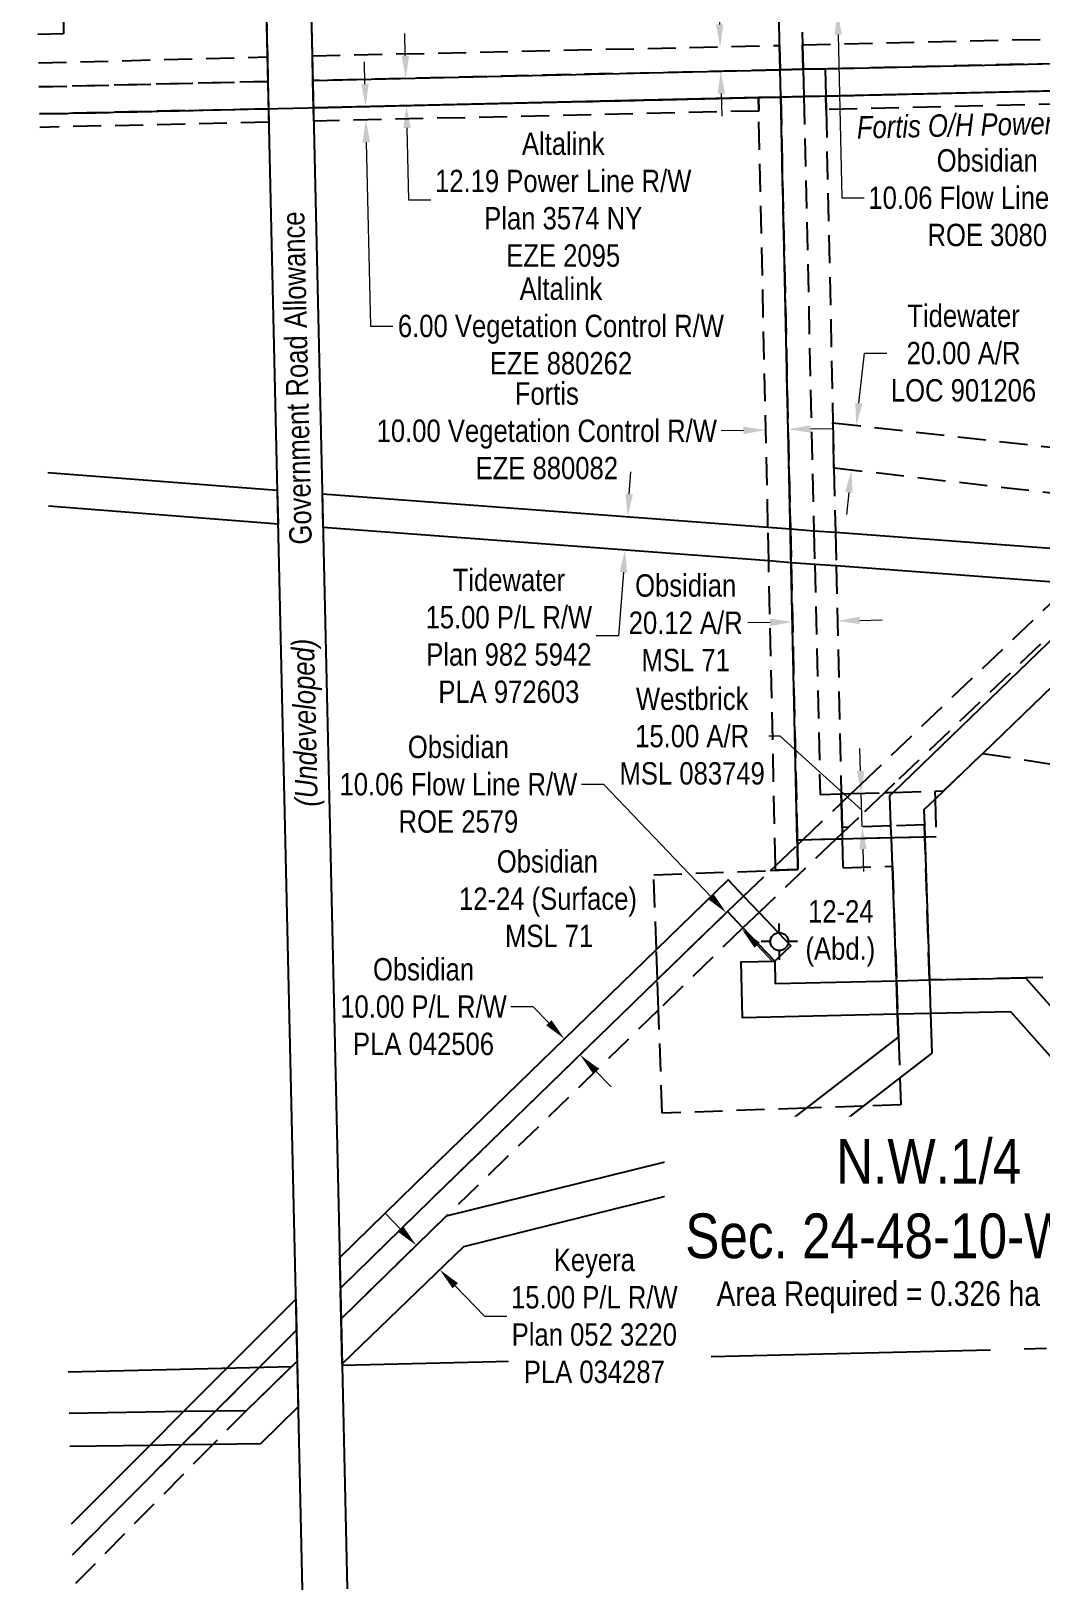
# Model space of a CAD drawing. Extents: x 610688 to 615994, y 5890806 to 5894497.
# Drawn here: x 610709 to 611160, y 5890806 to 5891503 of the extents above; entities that cross this region are included whole.
import ezdxf
from ezdxf.enums import TextEntityAlignment as Align

# ---------------------------------------------------------------- set-up
doc = ezdxf.new("R2010")
doc.units = 0
doc.header["$LTSCALE"] = 5
doc.header["$PDSIZE"] = 0.5
for name, pattern in [('foc-ACCESSROAD', [3.75, 2.5, -1.25]), ('foc-FLOWLINE', [3.75, 2.5, -1.25]), ('foc-QUARTERLINE', [33, 25, -3, 2, -3])]:
    doc.linetypes.add(name, pattern=pattern)
doc.layers.get('Defpoints').update_dxf_attribs({"color": 9})
for name, color, linetype in [('AS-POWER', 104, 'foc-POWER'), ('C-FLOWLINE', 13, 'foc-FLOWLINE'), ('C-RW', 13, 'Continuous'), ('C-SYMBOL', 7, 'Continuous'), ('C-WS', 13, 'foc-ACCESSROAD'), ('F-AR', 190, 'foc-ACCESSROAD'), ('F-EZE', 190, 'foc-FLOWLINE'), ('F-RW', 190, 'Continuous'), ('F-WS', 190, 'foc-ACCESSROAD'), ('F-WS-S', 190, 'Continuous'), ('L-AREAREQUIRED', 7, 'Continuous'), ('L-QSEC', 8, 'foc-QUARTERLINE'), ('L-ROAD-T', 7, 'Continuous'), ('L-SEC', 7, 'Continuous')]:
    doc.layers.add(name, color=color, linetype=linetype)
for name, color, linetype, lineweight in [('C-AR-T', 13, 'Continuous', 9), ('C-FLOWLINE-T', 13, 'Continuous', 9), ('C-RW-T', 13, 'Continuous', 9), ('C-WS-T', 13, 'Continuous', 9), ('F-AR-T', 190, 'Continuous', 9), ('F-EZE-T', 190, 'Continuous', 9), ('F-RW-T', 190, 'Continuous', 9), ('F-WS-T', 190, 'Continuous', 9), ('T-TEXT', 48, 'Continuous', 18)]:
    doc.layers.add(name, color=color, linetype=linetype, lineweight=lineweight)
doc.styles.add('100L', font='', dxfattribs={"height": 11})
doc.styles.add('175L', font='', dxfattribs={"height": 20})
doc.styles.add('80CG', font='', dxfattribs={"height": 10})
doc.styles.add('80L', font='', dxfattribs={"height": 10})
doc.styles.add('80LS', font='', dxfattribs={"height": 10})
doc.styles.add('foc-LtypeFont', font='', dxfattribs={"height": 7.35})
doc.styles.get('100L').set_extended_font_data('Arial Narrow')
doc.styles.get('175L').set_extended_font_data('Arial Narrow')
doc.styles.get('80CG').set_extended_font_data('Arial Narrow')
doc.styles.get('80L').set_extended_font_data('Arial Narrow')
doc.styles.get('80LS').set_extended_font_data('Arial Narrow', italic=True)
doc.styles.get('foc-LtypeFont').set_extended_font_data('Arial Narrow')
doc.linetypes.add('foc-POWER', pattern='A,6,-1,["P",foc-LtypeFont,S=0.2,R=0,X=-0.625,Y=-0.75],-1.24,4', length=12.24)
doc.dimstyles.new('Compass 5 000', dxfattribs={"dimscale": 5, "dimtxt": 9, "dimasz": 2, "dimexe": 0.2, "dimexo": 0.0625, "dimgap": 0.5, "dimtad": 0, "dimtih": 1, "dimtoh": 1, "dimzin": 0, "dimdsep": 46, "dimtxsty": '80CG', "dimcen": 0.1, "dimse1": 1, "dimse2": 1, "dimclrd": 256, "dimclrt": 256, "dimaunit": 1, "dimadec": 4, "dimazin": 0, "dimtfac": 0.06, "dimtofl": 0, "dimtmove": 0, "dimatfit": 1, "dimfxl": 0.2, "dimtolj": 1, "dimtzin": 0, "dimlwd": -1, "dimarcsym": 0})

# ---------------------------------------------------------------- blocks, each defined once
blk = doc.blocks.new('*D46')
at = {"layer": 'Defpoints', "color": 0, "transparency": 16777216}
for p in [(610855.84, 5891481.41), (610856.11, 5891469.23), (610876.75, 5891469.7)]:
    blk.add_point(p, dxfattribs=at)
at = {"layer": 'F-EZE-T', "transparency": 16777216}
for p, q in [((610876.25, 5891491.88), (610876.02, 5891501.87)), ((610876.98, 5891459.7), (610877.71, 5891427.58)), ((610877.71, 5891427.58), (610887.71, 5891427.58))]:
    blk.add_line(p, q, dxfattribs=at)
for points in [[(610877.91, 5891491.92), (610874.58, 5891491.84), (610876.47, 5891481.88)], [(610878.64, 5891459.74), (610875.31, 5891459.66), (610876.75, 5891469.7)]]:
    blk.add_solid(points, dxfattribs=at)
at = {"layer": 'F-EZE-T', "transparency": 16777216, "insert": (610946.85, 5891427.58), "char_height": 10, "attachment_point": 5, "style": '80CG'}
blk.add_mtext('\\A1;Altalink\\P12.19 Power Line R/W\\PPlan 3574 NY\\PEZE 2095 ', dxfattribs=at)
blk = doc.blocks.new('*D50')
at = {"layer": 'Defpoints', "color": 0, "transparency": 16777216}
for p in [(610898.15, 5891493.35), (611017.05, 5891496.01), (610898.39, 5891482.38)]:
    blk.add_point(p, dxfattribs=at)
at = {"layer": 'F-EZE-T', "transparency": 16777216}
for p, q in [((611015.52, 5891564.45), (611005.52, 5891564.45)), ((611016.83, 5891506.01), (611015.52, 5891564.45)), ((611017.52, 5891475.04), (611017.74, 5891465.04))]:
    blk.add_line(p, q, dxfattribs=at)
for points in [[(611018.49, 5891506.05), (611015.16, 5891505.97), (611017.05, 5891496.01)], [(611019.19, 5891475.08), (611015.85, 5891475), (611017.3, 5891485.04)]]:
    blk.add_solid(points, dxfattribs=at)
at = {"layer": 'F-EZE-T', "transparency": 16777216, "insert": (610946.38, 5891564.45), "char_height": 10, "attachment_point": 5, "style": '80CG'}
blk.add_mtext('\\A1;Fortis\\P11.00 Power Line R/W\\PEZE 120164', dxfattribs=at)
blk = doc.blocks.new('*D51')
at = {"layer": 'Defpoints', "color": 0, "transparency": 16777216}
for p in [(611036.52, 5891365.91), (611046.52, 5891366.14), (611037.44, 5891324.65)]:
    blk.add_point(p, dxfattribs=at)
at = {"layer": 'F-EZE-T', "transparency": 16777216}
for p, q in [((611027.44, 5891324.43), (611017.44, 5891324.21)), ((611057.44, 5891325.1), (611067.43, 5891325.32))]:
    blk.add_line(p, q, dxfattribs=at)
for points in [[(611027.4, 5891326.1), (611027.48, 5891322.76), (611037.44, 5891324.65)], [(611057.4, 5891326.76), (611057.47, 5891323.43), (611047.44, 5891324.87)]]:
    blk.add_solid(points, dxfattribs=at)
at = {"layer": 'F-EZE-T', "transparency": 16777216, "insert": (610939.51, 5891324.21), "char_height": 10, "attachment_point": 5, "style": '80CG'}
blk.add_mtext('\\A1;Fortis\\P10.00 Vegetation Control R/W\\PEZE 880082', dxfattribs=at)
blk = doc.blocks.new('*D52')
at = {"layer": 'Defpoints', "color": 0, "transparency": 16777216}
for p in [(611089.9, 5891474.54), (611090.04, 5891468.54), (610858.59, 5891463.28)]:
    blk.add_point(p, dxfattribs=at)
at = {"layer": 'F-EZE-T', "transparency": 16777216}
for p, q in [((610858.22, 5891479.28), (610858, 5891489.28)), ((610858.81, 5891453.28), (610860.68, 5891371.08)), ((610860.68, 5891371.08), (610870.68, 5891371.08))]:
    blk.add_line(p, q, dxfattribs=at)
for points in [[(610859.89, 5891479.32), (610856.56, 5891479.24), (610858.45, 5891469.28)], [(610860.48, 5891453.32), (610857.15, 5891453.24), (610858.59, 5891463.28)]]:
    blk.add_solid(points, dxfattribs=at)
at = {"layer": 'F-EZE-T', "transparency": 16777216, "insert": (610945.84, 5891371.08), "char_height": 10, "attachment_point": 5, "style": '80CG'}
blk.add_mtext('\\A1;Altalink\\P6.00 Vegetation Control R/W\\PEZE 880262', dxfattribs=at)
blk = doc.blocks.new('*D53')
at = {"layer": 'Defpoints', "color": 0, "transparency": 16777216}
for p in [(611077.94, 5891326.69), (611083.58, 5891326.06), (611081.33, 5891306.02)]:
    blk.add_point(p, dxfattribs=at)
at = {"layer": 'F-AR-T', "transparency": 16777216}
for p, q in [((611079.05, 5891336.63), (611081.55, 5891358.96)), ((611081.55, 5891358.96), (611091.55, 5891358.96)), ((611074.57, 5891296.72), (611073.46, 5891286.78))]:
    blk.add_line(p, q, dxfattribs=at)
for points in [[(611077.39, 5891336.81), (611080.71, 5891336.44), (611077.94, 5891326.69)], [(611072.92, 5891296.9), (611076.23, 5891296.53), (611075.69, 5891306.66)]]:
    blk.add_solid(points, dxfattribs=at)
at = {"layer": 'F-AR-T', "transparency": 16777216, "insert": (611125.85, 5891358.96), "char_height": 10, "attachment_point": 5, "style": '80CG'}
blk.add_mtext('\\A1;Tidewater\\P20.00 A/R\\PLOC 901206', dxfattribs=at)
blk = doc.blocks.new('*D54')
at = {"layer": 'C-AR-T', "transparency": 16777216}
for p, q in [((611039.35, 5891238.58), (611029.35, 5891238.35)), ((611079.45, 5891239.48), (611089.45, 5891239.7))]:
    blk.add_line(p, q, dxfattribs=at)
for points in [[(611079.41, 5891241.14), (611079.49, 5891237.81), (611069.45, 5891239.25)], [(611039.31, 5891240.24), (611039.38, 5891236.91), (611049.34, 5891238.8)]]:
    blk.add_solid(points, dxfattribs=at)
at = {"layer": 'Defpoints', "color": 0, "transparency": 16777216}
for p in [(611069.45, 5891239.25), (611050.26, 5891197.91), (611070.37, 5891198.36)]:
    blk.add_point(p, dxfattribs=at)
at = {"layer": 'C-AR-T', "transparency": 16777216, "insert": (611001.61, 5891238.35), "char_height": 10, "attachment_point": 5, "style": '80CG'}
blk.add_mtext('\\A1;Obsidian\\P20.12 A/R\\PMSL 71', dxfattribs=at)
blk = doc.blocks.new('*D55')
at = {"layer": 'Defpoints', "color": 0, "transparency": 16777216}
for p in [(611080.13, 5891162.15), (611095.24, 5891162.6), (611095.69, 5891147.6)]:
    blk.add_point(p, dxfattribs=at)
at = {"layer": 'F-AR-T', "transparency": 16777216}
for p, q in [((611043.8, 5891187.67), (611038.8, 5891187.67)), ((611080.36, 5891154.65), (611043.8, 5891187.67)), ((611079.84, 5891172.15), (611079.55, 5891182.14)), ((611080.58, 5891147.16), (611080.13, 5891162.15)), ((611080.87, 5891137.16), (611081.16, 5891127.16))]:
    blk.add_line(p, q, dxfattribs=at)
for points in [[(611081.51, 5891172.2), (611078.17, 5891172.1), (611080.13, 5891162.15)], [(611082.54, 5891137.21), (611079.2, 5891137.11), (611080.58, 5891147.16)]]:
    blk.add_solid(points, dxfattribs=at)
at = {"layer": 'F-AR-T', "transparency": 16777216, "insert": (611004.51, 5891187.67), "char_height": 10, "attachment_point": 5, "style": '80CG'}
blk.add_mtext('\\A1;Westbrick\\P15.00 A/R\\PMSL 083749', dxfattribs=at)
blk = doc.blocks.new('*D60')
at = {"layer": 'C-RW-T', "transparency": 16777216}
for p, q in [((610933.48, 5891066.7), (610923.48, 5891066.7)), ((610940.44, 5891059.53), (610933.48, 5891066.7)), ((610961.32, 5891038.03), (610968.28, 5891030.86))]:
    blk.add_line(p, q, dxfattribs=at)
for points in [[(610941.64, 5891060.69), (610939.25, 5891058.37), (610947.41, 5891052.35)], [(610962.51, 5891039.19), (610960.12, 5891036.87), (610954.35, 5891045.21)]]:
    blk.add_solid(points, dxfattribs=at)
at = {"layer": 'Defpoints', "color": 0, "transparency": 16777216}
for p in [(610956.92, 5891061.59), (610947.41, 5891052.35), (610963.86, 5891054.44)]:
    blk.add_point(p, dxfattribs=at)
at = {"layer": 'C-RW-T', "transparency": 16777216, "insert": (610884.39, 5891066.7), "char_height": 10, "attachment_point": 5, "style": '80CG'}
blk.add_mtext('\\A1;Obsidian\\P10.00 P/L R/W\\PPLA 042506', dxfattribs=at)
blk = doc.blocks.new('*D69')
at = {"layer": 'Defpoints', "color": 0, "transparency": 16777216}
for p in [(610947.87, 5891287.98), (610946.75, 5891273.02), (610974.52, 5891270.95)]:
    blk.add_point(p, dxfattribs=at)
at = {"layer": 'F-RW-T', "transparency": 16777216}
for p, q in [((610976.38, 5891295.88), (610977.13, 5891305.85)), ((610973.77, 5891260.98), (610971.64, 5891232.5)), ((610971.64, 5891232.5), (610961.64, 5891232.5))]:
    blk.add_line(p, q, dxfattribs=at)
for points in [[(610974.72, 5891296), (610978.04, 5891295.75), (610975.63, 5891285.91)], [(610972.11, 5891261.1), (610975.43, 5891260.85), (610974.52, 5891270.95)]]:
    blk.add_solid(points, dxfattribs=at)
at = {"layer": 'F-RW-T', "transparency": 16777216, "insert": (610922.55, 5891232.5), "char_height": 10, "attachment_point": 5, "style": '80CG'}
blk.add_mtext('\\A1;Tidewater\\P15.00 P/L R/W\\PPlan 982 5942\\PPLA 972603', dxfattribs=at)
blk = doc.blocks.new('*D77')
at = {"layer": 'C-AR-T', "transparency": 16777216}
for p, q in [((611069.12, 5891531.49), (611068.89, 5891541.48)), ((611069.8, 5891501.44), (611071.46, 5891428.43)), ((611071.46, 5891428.43), (611081.46, 5891428.43))]:
    blk.add_line(p, q, dxfattribs=at)
for points in [[(611070.78, 5891531.52), (611067.45, 5891531.45), (611069.34, 5891521.49)], [(611071.46, 5891501.48), (611068.13, 5891501.4), (611069.57, 5891511.44)]]:
    blk.add_solid(points, dxfattribs=at)
at = {"layer": 'Defpoints', "color": 0, "transparency": 16777216}
for p in [(611069.34, 5891521.49), (611206.86, 5891524.61), (611207.09, 5891514.56)]:
    blk.add_point(p, dxfattribs=at)
at = {"layer": 'C-AR-T', "transparency": 16777216, "insert": (611136.46, 5891428.43), "char_height": 10, "attachment_point": 5, "style": '80CG'}
blk.add_mtext('\\A1;Obsidian\\P10.06 Flow Line R/W\\PROE 3080', dxfattribs=at)
blk = doc.blocks.new('*D81')
at = {"layer": 'C-FLOWLINE-T', "transparency": 16777216}
for p, q in [((610964.99, 5891166.15), (610954.99, 5891166.15)), ((611012.83, 5891115.98), (610964.99, 5891166.15)), ((611033.58, 5891094.22), (611040.48, 5891086.98))]:
    blk.add_line(p, q, dxfattribs=at)
for points in [[(611014.03, 5891117.13), (611011.62, 5891114.83), (611019.73, 5891108.74)], [(611034.78, 5891095.37), (611032.37, 5891093.07), (611026.68, 5891101.46)]]:
    blk.add_solid(points, dxfattribs=at)
at = {"layer": 'Defpoints', "color": 0, "transparency": 16777216}
for p in [(611019.73, 5891108.74), (611023.41, 5891112.25), (611030.36, 5891104.97)]:
    blk.add_point(p, dxfattribs=at)
at = {"layer": 'C-FLOWLINE-T', "transparency": 16777216, "insert": (610899.99, 5891166.15), "char_height": 10, "attachment_point": 5, "style": '80CG'}
blk.add_mtext('\\A1;Obsidian\\P10.06 Flow Line R/W\\PROE 2579', dxfattribs=at)
blk = doc.blocks.new('GABD')
for p, q in [((0, 0.81), (0, 1.62)), ((-0.81, 0), (-1.62, 0)), ((1.62, 0), (0.81, 0)), ((0, -0.81), (0, -1.62))]:
    blk.add_line(p, q)
blk.add_circle((0, 0), 0.8)
blk = doc.blocks.new('*D89')
at = {"layer": 'Defpoints', "color": 0, "transparency": 16777216}
for p in [(610878.3, 5890957.16), (610891.63, 5890949.14), (610888.75, 5890946.35)]:
    blk.add_point(p, dxfattribs=at)
at = {"layer": 'F-RW-T', "transparency": 16777216}
for p, q in [((610874.23, 5890967.14), (610867.29, 5890974.33)), ((610898.58, 5890941.94), (610911.68, 5890928.38)), ((610911.68, 5890928.38), (610921.68, 5890928.38))]:
    blk.add_line(p, q, dxfattribs=at)
for points in [[(610875.43, 5890968.3), (610873.04, 5890965.98), (610881.18, 5890959.95)], [(610899.78, 5890943.1), (610897.38, 5890940.79), (610891.63, 5890949.14)]]:
    blk.add_solid(points, dxfattribs=at)
at = {"layer": 'F-RW-T', "transparency": 16777216, "insert": (610960.77, 5890928.38), "char_height": 10, "attachment_point": 5, "style": '80CG', "bg_fill": 3, "box_fill_scale": 1.1, "bg_fill_color": 256, "bg_fill_true_color": 13158600, "bg_fill_transparency": 0}
blk.add_mtext('\\A1;Keyera\\P15.00 P/L R/W\\PPlan 052 3220\\PPLA 034287', dxfattribs=at)

msp = doc.modelspace()

# ---------------------------------------------------------------- linework, layer by layer
at = {"layer": 'AS-POWER', "flags": 128}
for points in [[(610712.719, 5891465.941), (610812.607, 5891468.234), (610832.711, 5891468.696), (611637.035, 5891486.957), (611736.97, 5891489.234)], [(611113.562, 5891142.639), (611051.527, 5891141.166), (611044.132, 5891473.499)]]:
    msp.add_lwpolyline(points, dxfattribs=at)
at = {"layer": 'C-FLOWLINE'}
for points in [[(611187.353, 5891254.668), (611095.004, 5891166.612), (611090.645, 5891162.457), (611078.884, 5891151.241), (611074.388, 5891146.955), (611071.59, 5891144.288), (611068.746, 5891141.575), (611034.47, 5891108.895), (611027.236, 5891101.989), (610989.515, 5891065.332), (610894.707, 5890973.201), (610894.707, 5890973.201), (610847.576, 5890927.127), (610847.261, 5890940.892), (610887.681, 5890980.408), (610989.032, 5891078.902), (611020.275, 5891109.266), (611027.517, 5891116.171), (611039.504, 5891127.6), (611041.773, 5891129.764), (611051.573, 5891139.108), (611053.788, 5891141.22), (611071.284, 5891157.902), (611075.581, 5891161.998), (611080.063, 5891166.271), (611173.841, 5891255.692)], [(610727.375, 5890821.642), (610776.371, 5890870.75), (610791.579, 5890885.994), (610811.148, 5890905.614), (610827.577, 5890922.068), (610827.894, 5890908.232), (610805.294, 5890886.202), (610790.233, 5890870.965), (610727.692, 5890807.703)]]:
    msp.add_lwpolyline(points, dxfattribs=at)
at = {"layer": 'C-RW'}
msp.add_lwpolyline([(611027.517, 5891116.171), (611034.47, 5891108.895), (611048.703, 5891094.004), (611041.47, 5891087.09), (611027.236, 5891101.989), (611020.275, 5891109.266), (610989.032, 5891078.902), (610887.681, 5890980.408), (610847.261, 5890940.892), (610846.949, 5890954.584), (610880.697, 5890987.574), (610988.555, 5891092.302), (611020.595, 5891123.414), (611027.517, 5891116.171)], close=True, dxfattribs=at)
for points in [[(611364.888, 5890818.832), (611278.079, 5890916.705), (611239.218, 5890960.517), (611222.498, 5890979.367), (611146.992, 5891064.494), (611111.041, 5891063.676), (611096.391, 5891063.342), (611027.041, 5891061.765), (611026.48, 5891086.755), (611041.47, 5891087.09), (611041.694, 5891077.096), (611095.858, 5891078.326), (611110.568, 5891078.663), (611153.598, 5891079.643), (611220.63, 5891004.08), (611237.396, 5890985.179), (611248.516, 5890972.643), (611297.703, 5890917.175), (611384.514, 5890819.303)], [(610727.06, 5890835.491), (610762.016, 5890870.526), (610777.23, 5890885.776), (610796.756, 5890905.348), (610827.261, 5890935.905), (610827.577, 5890922.068), (610811.148, 5890905.614), (610791.579, 5890885.994), (610776.371, 5890870.75), (610727.375, 5890821.642)]]:
    msp.add_lwpolyline(points, dxfattribs=at)
at = {"layer": 'C-WS'}
for points in [[(610708.959, 5891631.214), (610721.197, 5891631.427), (610722.897, 5891533.704), (610723.247, 5891513.584), (610723.452, 5891501.803), (610711.909, 5891501.543)], [(610711.641, 5891513.315), (610723.247, 5891513.584), (610814.024, 5891515.69), (610814.577, 5891491.471), (610814.828, 5891480.472), (610712.442, 5891478.103)]]:
    msp.add_lwpolyline(points, dxfattribs=at)
for points in [[(611043.075, 5891520.99), (611053.292, 5891521.226), (611063.2, 5891521.456), (611283.194, 5891526.559), (611298.441, 5891526.792), (611371.404, 5891528.351), (611371.965, 5891504.129), (611372.219, 5891493.139), (611299.259, 5891491.48), (611284.014, 5891491.134), (611063.987, 5891486.135), (611054.12, 5891485.911), (611043.861, 5891485.68), (610834.931, 5891480.936), (610834.68, 5891491.933), (610834.127, 5891516.146), (611043.075, 5891520.99)], [(611071.65, 5891141.644), (611071.94, 5891128.755), (611094.035, 5891129.541), (611095.858, 5891078.326), (611096.391, 5891063.342), (611096.755, 5891053.119), (611097.403, 5891034.932), (611097.832, 5891022.871), (611081.029, 5891022.273), (611055.619, 5891021.368), (610991.161, 5891019.075), (610989.515, 5891065.332), (610989.032, 5891078.902), (610988.555, 5891092.302), (610987.364, 5891125.745), (611039.504, 5891127.601), (611051.819, 5891128.065), (611051.573, 5891139.108), (611051.527, 5891141.166), (611048.765, 5891265.284), (611048.43, 5891280.351), (611044.133, 5891473.499), (611043.861, 5891485.68), (611054.12, 5891485.912), (611063.987, 5891486.137), (611064.255, 5891473.955), (611064.386, 5891467.954), (611067.461, 5891327.865), (611067.917, 5891307.574), (611068.561, 5891278.955), (611068.9, 5891263.887), (611071.195, 5891161.864), (611071.284, 5891157.902), (611071.532, 5891146.868), (611071.59, 5891144.288), (611071.65, 5891141.644)]]:
    msp.add_lwpolyline(points, close=True, dxfattribs=at)
at = {"layer": 'F-AR'}
msp.add_lwpolyline([(611274.862, 5891297.63), (611279.842, 5891283.127), (611279.306, 5891283.131), (611251.254, 5891286.375), (611245.395, 5891287.052), (611225.689, 5891289.331), (611223.717, 5891289.56), (611210.919, 5891291.04), (611067.917, 5891307.574), (611067.461, 5891327.865), (611229.276, 5891309.718), (611241.973, 5891308.295), (611244.162, 5891308.176), (611272.317, 5891305.039), (611274.862, 5891297.63)], close=True, dxfattribs=at)
at = {"layer": 'F-EZE'}
for points in [[(611053.292, 5891521.226), (611053.863, 5891496.905), (611054.12, 5891485.911), (611054.406, 5891473.732), (611058.965, 5891279.441), (611059.319, 5891264.373), (611059.319, 5891264.373), (611061.732, 5891161.575), (611071.195, 5891161.864), (611075.581, 5891161.998), (611090.645, 5891162.457), (611094.377, 5891162.571), (611113.076, 5891163.122), (611113.16, 5891159.539), (611113.562, 5891142.639), (611109.533, 5891142.543), (611108.555, 5891142.52), (611093.586, 5891142.164), (611071.649, 5891141.644), (611068.746, 5891141.575), (611062.205, 5891141.42), (611053.788, 5891141.22), (611051.527, 5891141.166), (611048.768, 5891265.173), (611048.433, 5891280.24), (611044.132, 5891473.499), (611043.861, 5891485.68), (611043.618, 5891496.606), (611043.075, 5891520.99)], [(611284.014, 5891491.134), (611063.987, 5891486.135), (611054.12, 5891485.911), (611053.863, 5891496.905), (611283.76, 5891502.123)], [(610712.199, 5891488.797), (610814.577, 5891491.471), (610814.828, 5891480.472), (610712.442, 5891478.103)], [(610712.442, 5891478.103), (610814.828, 5891480.472), (610815.106, 5891468.291), (610712.719, 5891465.941)], [(610712.719, 5891465.941), (610815.106, 5891468.291), (610815.243, 5891462.295), (610712.856, 5891459.941)]]:
    msp.add_lwpolyline(points, dxfattribs=at)
for points in [[(611043.618, 5891496.606), (611043.861, 5891485.68), (610834.931, 5891480.936), (610834.68, 5891491.933), (610834.68, 5891491.933), (611043.618, 5891496.606)], [(611284.296, 5891478.954), (611284.435, 5891472.953), (611064.386, 5891467.954), (611064.255, 5891473.955), (611284.296, 5891478.954)], [(611034.13, 5891473.271), (611034.263, 5891467.27), (610835.347, 5891462.751), (610835.209, 5891468.752), (611034.13, 5891473.271)], [(611051.819, 5891128.078), (611041.82, 5891127.711), (611041.773, 5891129.764), (611038.739, 5891266.143), (611038.404, 5891281.211), (611034.263, 5891467.27), (611034.13, 5891473.271), (611044.133, 5891473.499), (611048.43, 5891280.351), (611048.765, 5891265.284), (611051.527, 5891141.166), (611051.573, 5891139.108), (611051.819, 5891128.078)]]:
    msp.add_lwpolyline(points, close=True, dxfattribs=at)
at = {"layer": 'F-EZE', "linetype": 'Continuous'}
msp.add_lwpolyline([(611284.296, 5891478.954), (611064.255, 5891473.955), (611054.406, 5891473.732), (611044.133, 5891473.499), (611034.13, 5891473.271), (610835.209, 5891468.752), (610834.931, 5891480.936), (611043.861, 5891485.68), (611054.12, 5891485.912), (611063.987, 5891486.137), (611284.014, 5891491.135)], dxfattribs=at)
at = {"layer": 'F-RW'}
for points in [[(610716.367, 5891305.589), (610819.002, 5891297.641), (610819.346, 5891282.572), (610716.71, 5891290.505)], [(611174.177, 5891256.012), (611068.9, 5891263.887), (611059.321, 5891264.489), (611048.765, 5891265.284), (611038.739, 5891266.143), (610839.495, 5891281.048), (610839.151, 5891296.115), (611038.404, 5891281.211), (611048.43, 5891280.351), (611058.967, 5891279.557), (611068.561, 5891278.955), (611188.796, 5891269.962)], [(611210.112, 5891252.948), (611134.43, 5891180.023), (611133.191, 5891178.83), (611116.969, 5891163.216), (611113.161, 5891159.532), (611108.17, 5891154.721), (611108.383, 5891147.986), (611108.555, 5891142.52), (611110.568, 5891078.663), (611111.041, 5891063.676), (611111.602, 5891045.909), (611097.403, 5891034.932), (611081.029, 5891022.273), (611046.102, 5890995.271), (610902.22, 5890959.368), (610848.035, 5890907.012), (610848.035, 5890907.012), (610847.576, 5890927.127), (610894.707, 5890973.201), (611039.549, 5891008.966), (611055.619, 5891021.368), (611096.755, 5891053.119), (611096.391, 5891063.342), (611095.858, 5891078.326), (611094.035, 5891129.541), (611093.586, 5891142.164), (611093.395, 5891147.531), (611092.91, 5891161.154), (611094.377, 5891162.571), (611189.619, 5891254.502)], [(610725.934, 5890885), (610777.23, 5890885.777), (610791.579, 5890885.994), (610805.294, 5890886.202), (610827.894, 5890908.232), (610828.353, 5890887.77), (610811.473, 5890871.295), (610790.233, 5890870.966), (610776.371, 5890870.75), (610762.016, 5890870.527), (610726.276, 5890869.973)]]:
    msp.add_lwpolyline(points, dxfattribs=at)
at = {"layer": 'F-WS'}
msp.add_lwpolyline([(611236.917, 5891161.521), (611232.631, 5891081.443), (611217.592, 5891081.1), (611153.598, 5891079.643), (611110.568, 5891078.663), (611108.555, 5891142.52), (611108.382, 5891147.986), (611093.395, 5891147.531), (611074.388, 5891146.955), (611071.532, 5891146.868), (611071.284, 5891157.902), (611071.195, 5891161.864), (611075.581, 5891161.998), (611090.645, 5891162.457), (611094.377, 5891162.571), (611113.076, 5891163.122), (611116.964, 5891163.228), (611133.191, 5891178.83), (611134.429, 5891180.023), (611218.71, 5891166.816), (611222.137, 5891166.279), (611237.047, 5891163.942), (611236.917, 5891161.521)], close=True, dxfattribs=at)
at = {"layer": 'L-QSEC'}
for p, q in [((610848.049, 5890906.389), (611614.976, 5890924.777)), ((610725.514, 5890903.451), (610825.447, 5890905.847))]:
    msp.add_line(p, q, dxfattribs=at)
at = {"layer": 'L-SEC'}
for p, q in [((610809.584, 5891710.13), (610827.947, 5890905.878)), ((610829.693, 5891710.356), (610848.05, 5890906.337)), ((610827.947, 5890905.878), (610830.189, 5890805.943)), ((610848.05, 5890906.329), (610850.293, 5890806.394))]:
    msp.add_line(p, q, dxfattribs=at)

# ---------------------------------------------------------------- block references
at = {"layer": 'F-WS-S', "color": 2, "xscale": 4.998057249999966, "yscale": 4.998057249999966, "zscale": 4.998057249999966}
msp.add_blockref('GABD', (611043.486, 5891095.811), dxfattribs=at)

# ---------------------------------------------------------------- texts
at = {"layer": 'AS-POWER', "insert": (611077.687, 5891464.919), "char_height": 9.99611, "attachment_point": 1, "rotation": 1.301414, "style": '80L'}
msp.add_mtext_dynamic_manual_height_columns('\\pi0.32614;{\\fArial Narrow|b0|i1|c0|p34;Fortis O/H Power Line}', width=112.45738, gutter_width=50, heights=[0], dxfattribs=at)
at = {"layer": 'F-WS-T', "insert": (611054.789, 5891114.363), "char_height": 9.99611, "attachment_point": 1, "style": '80L'}
msp.add_mtext_dynamic_manual_height_columns('\\pi1.54667;12-24\\P\\pi0.39432;(Abd.)', width=30.58606, gutter_width=50, heights=[0], dxfattribs=at)
at = {"layer": 'L-ROAD-T', "style": '80L'}
msp.add_text('Government Road Allowance', height=10, rotation=91.307925, dxfattribs=at).set_placement((610827.746, 5891347.85), align=Align.MIDDLE_CENTER)
at = {"layer": 'T-TEXT', "style": '80LS'}
msp.add_text('(Undeveloped)', height=10, rotation=91.307925, dxfattribs=at).set_placement((610831.265, 5891193.703), align=Align.MIDDLE_CENTER)

# ---------------------------------------------------------------- dimensions: what is measured, and where the dimension line sits
at = {"layer": 'C-AR-T'}
for base, p1, p2, angle, text, picture, middle in [((611069.342, 5891521.489), (611207.091, 5891514.56), (611206.862, 5891524.613), 91.301304, 'Obsidian\\P10.06 Flow Line R/W\\PROE 3080', '*D77', (611136.456, 5891428.432)), ((611069.454, 5891239.252), (611050.265, 5891197.908), (611070.374, 5891198.36), 1.288665, 'Obsidian\\P20.12 A/R\\PMSL 71', '*D54', (611001.615, 5891238.35))]:
    dim = msp.add_linear_dim(base=base, p1=p1, p2=p2, angle=angle, text=text, dimstyle='Compass 5 000', dxfattribs=at)
    dim.commit()
    dim.dimension.update_dxf_attribs({"geometry": picture, "text_midpoint": middle, "dimtype": 161})
at = {"layer": 'C-FLOWLINE-T'}
dim = msp.add_linear_dim(base=(611019.728, 5891108.745), p1=(611030.357, 5891104.968), p2=(611023.409, 5891112.254), angle=133.638466, text='Obsidian\\P10.06 Flow Line R/W\\PROE 2579', dimstyle='Compass 5 000', dxfattribs=at)
dim.commit()
dim.dimension.update_dxf_attribs({"geometry": '*D81', "text_midpoint": (610899.991, 5891166.147), "dimtype": 161})
at = {"layer": 'C-RW-T'}
dim = msp.add_linear_dim(base=(610947.411, 5891052.352), p1=(610963.86, 5891054.44), p2=(610956.921, 5891061.587), angle=134.156631, text='Obsidian\\P10.00 P/L R/W\\PPLA 042506', dimstyle='Compass 5 000', dxfattribs=at)
dim.commit()
dim.dimension.update_dxf_attribs({"geometry": '*D60', "text_midpoint": (610884.393, 5891066.701), "dimtype": 161})
at = {"layer": 'F-AR-T'}
dim = msp.add_linear_dim(base=(611077.935, 5891326.69), p1=(611081.329, 5891306.023), p2=(611083.576, 5891326.058), angle=83.60135, text='Tidewater\\P20.00 A/R\\PLOC 901206', dimstyle='Compass 5 000', dxfattribs=at)
dim.commit()
dim.dimension.update_dxf_attribs({"geometry": '*D53', "text_midpoint": (611125.855, 5891358.96), "dimtype": 161})
at = {"layer": 'F-EZE-T'}
for base, p1, p2, angle, text, picture, middle in [((611017.052, 5891496.012), (610898.393, 5891482.377), (610898.148, 5891493.352), 91.281452, 'Fortis\\P11.00 Power Line R/W\\PEZE 120164', '*D50', (610946.38, 5891564.454)), ((610876.75, 5891469.696), (610855.837, 5891481.411), (610856.114, 5891469.227), 271.301319, 'Altalink\\P12.19 Power Line R/W\\PPlan 3574 NY\\PEZE 2095 ', '*D46', (610946.848, 5891427.583)), ((610858.587, 5891463.28), (611089.901, 5891474.538), (611090.037, 5891468.537), 271.301232, 'Altalink\\P6.00 Vegetation Control R/W\\PEZE 880262', '*D52', (610945.838, 5891371.077)), ((611037.437, 5891324.652), (611046.522, 5891366.136), (611036.519, 5891365.913), 181.274934, 'Fortis\\P10.00 Vegetation Control R/W\\PEZE 880082', '*D51', (610939.509, 5891324.207))]:
    dim = msp.add_linear_dim(base=base, p1=p1, p2=p2, angle=angle, text=text, dimstyle='Compass 5 000', dxfattribs=at)
    dim.commit()
    dim.dimension.update_dxf_attribs({"geometry": picture, "text_midpoint": middle, "dimtype": 161})
at = {"layer": 'F-RW-T'}
dim = msp.add_linear_dim(base=(610974.516, 5891270.947), p1=(610947.866, 5891287.983), p2=(610946.747, 5891273.025), angle=265.721913, text='Tidewater\\P15.00 P/L R/W\\PPlan 982 5942\\PPLA 972603', dimstyle='Compass 5 000', dxfattribs=at)
dim.commit()
dim.dimension.update_dxf_attribs({"geometry": '*D69', "text_midpoint": (610922.554, 5891232.504), "dimtype": 161})

# ---------------------------------------------------------------- next in the draw order: texts
at = {"layer": 'C-SYMBOL', "color": 3, "insert": (611110.268, 5891007.585), "char_height": 20, "width": 215.98445, "attachment_point": 2, "style": '175L', "bg_fill": 2}
msp.add_mtext('N.W.1/4 \\PSec. 24-48-10-W.5M.', dxfattribs=at)
at = {"layer": 'C-WS-T', "insert": (610899.592, 5891136.693), "char_height": 9.99611, "attachment_point": 1, "style": '175L', "bg_fill": 2}
msp.add_mtext_dynamic_manual_height_columns('\\pi17.57386;Obsidian\\P\\pi0.66366;12-24 (Surface)\\P\\pi21.23547;MSL 71', width=78.96426, gutter_width=99.961, heights=[0], dxfattribs=at)

# ---------------------------------------------------------------- next in the draw order: texts
at = {"layer": 'L-AREAREQUIRED', "color": 5, "linetype": 'Continuous', "style": '100L'}
msp.add_text('Area Required = 0.326 ha  0.80 Ac.', height=10.99573, dxfattribs=at).set_placement((611114.33, 5890929.64), align=Align.BOTTOM_CENTER)

# ---------------------------------------------------------------- next in the draw order: dimensions: what is measured, and where the dimension line sits
at = {"layer": 'F-AR-T'}
dim = msp.add_linear_dim(base=(611080.134, 5891162.152), p1=(611095.685, 5891147.601), p2=(611095.244, 5891162.597), angle=91.686098, text='Westbrick\\P15.00 A/R\\PMSL 083749', dimstyle='Compass 5 000', override={"dimtmove": 1}, dxfattribs=at)
dim.commit()
dim.dimension.update_dxf_attribs({"geometry": '*D55', "text_midpoint": (611036.303, 5891187.669), "dimtype": 161})
at = {"layer": 'F-RW-T'}
dim = msp.add_linear_dim(base=(610891.629, 5890949.135), p1=(610878.302, 5890957.164), p2=(610888.749, 5890946.352), angle=314.016617, text='Keyera\\P15.00 P/L R/W\\PPlan 052 3220\\PPLA 034287', dimstyle='Compass 5 000', override={"dimtfill": 1}, dxfattribs=at)
dim.commit()
dim.dimension.update_dxf_attribs({"geometry": '*D89', "text_midpoint": (610960.766, 5890928.385), "dimtype": 161})

doc.saveas('drawing.dxf')
